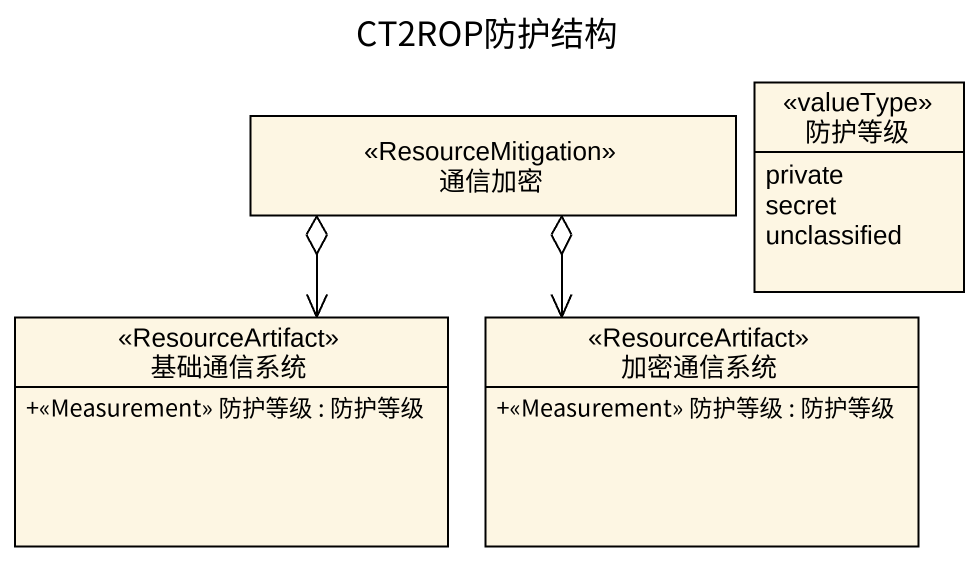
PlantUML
@startuml
title CT2ROP防护结构
hide circle
hide empty members
skinparam classAttributeIconSize 0
enum 防护等级 <<valueType>> {
  private
  secret
  unclassified
}
class 通信加密 <<ResourceMitigation>>
class 基础通信系统 <<ResourceArtifact>> {
  +<<Measurement>> 防护等级 : 防护等级
}
class 加密通信系统 <<ResourceArtifact>> {
  +<<Measurement>> 防护等级 : 防护等级
}
通信加密 o--> 基础通信系统
通信加密 o--> 加密通信系统
@enduml
